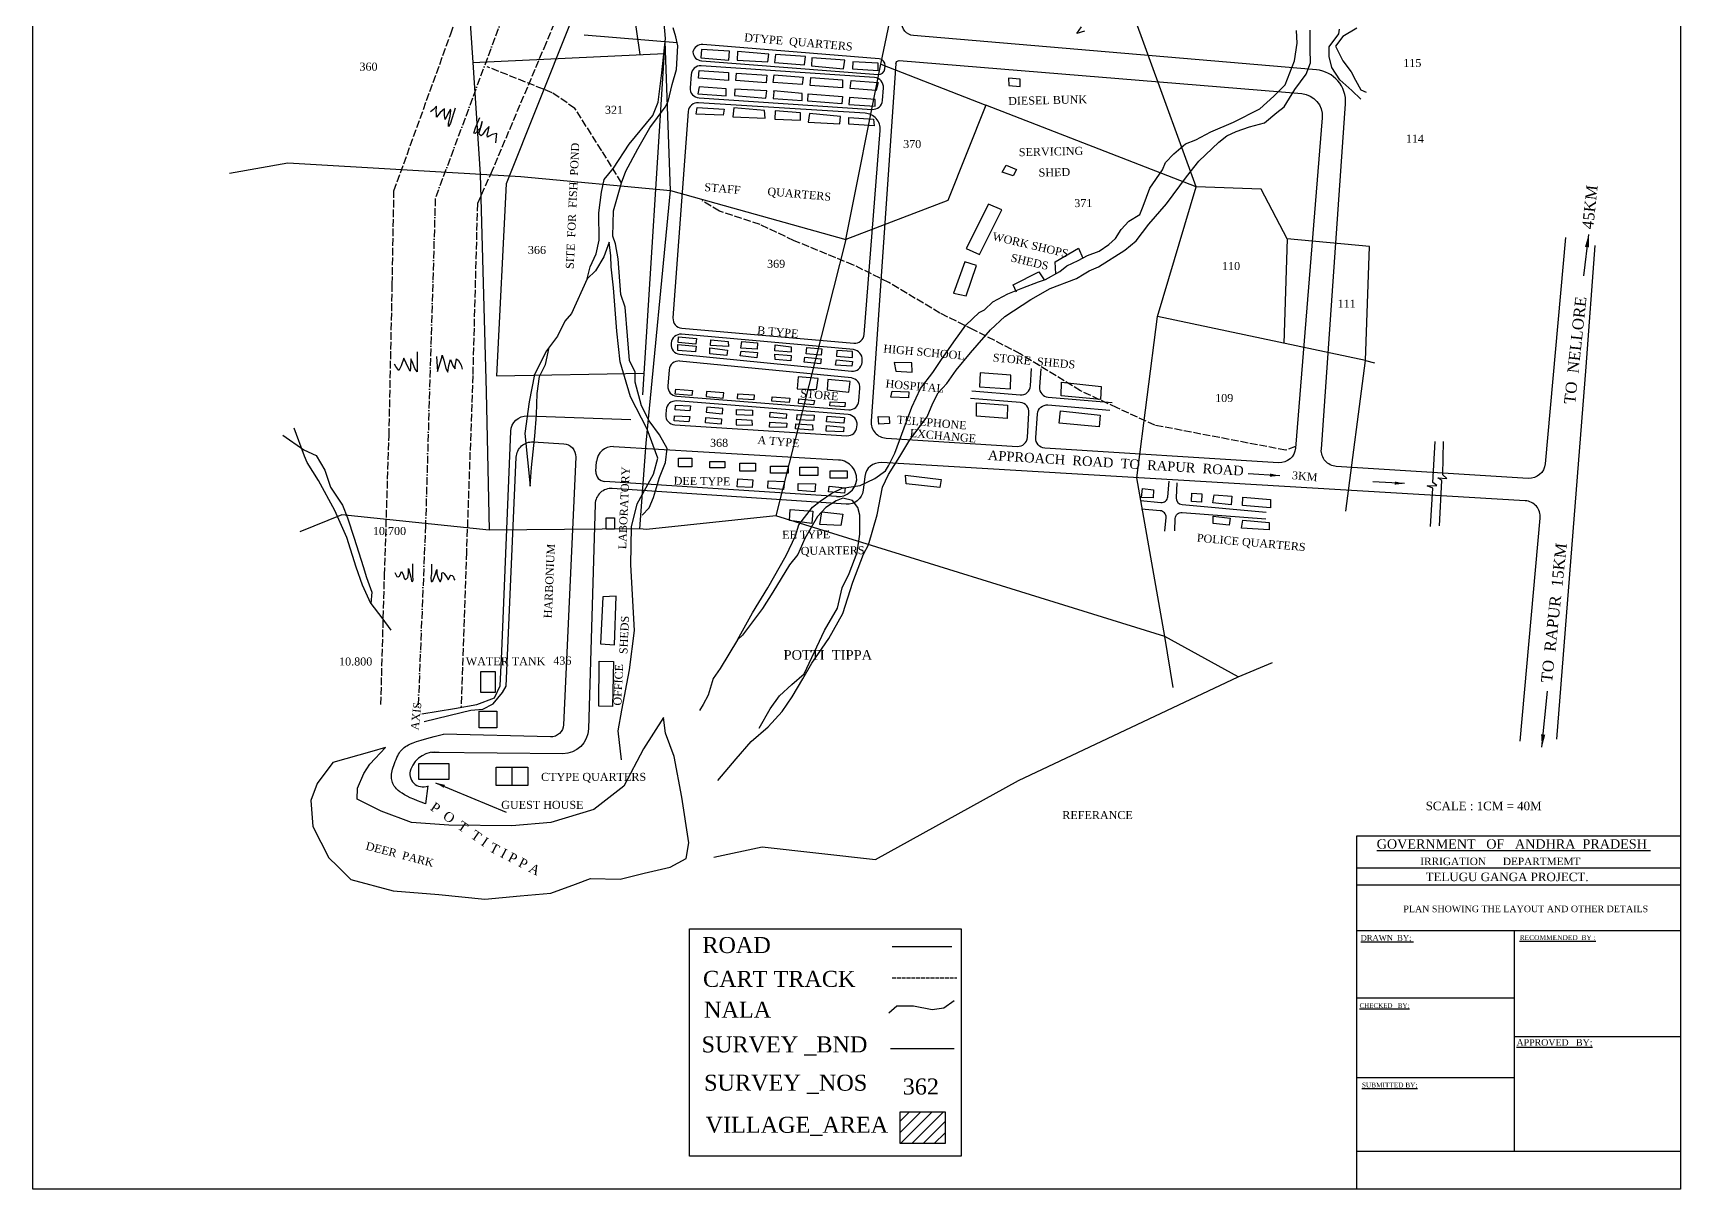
# Model space of a CAD drawing. Header units: millimetres. Extents: x 20 to 535, y 47 to 913.
# Drawn here: x 20 to 535, y 47 to 408 of the extents above; entities that cross this region are included whole.
import ezdxf

# ---------------------------------------------------------------- set-up
doc = ezdxf.new("R2010")
doc.units = ezdxf.units.MM
doc.header["$MEASUREMENT"] = 0
doc.linetypes.add('ACAD_ISO02W100', pattern=[15, 12, -3])
doc.linetypes.add('ACAD_ISO11W100', pattern=[33, 12, -3, 12, -3, 0, -3])
for name, color, linetype in [('CARTTRACK', 30, 'ACAD_ISO02W100'), ('DIM', 5, 'Continuous'), ('DWG.LINE', 10, 'Continuous'), ('HATCH', 2, 'Continuous'), ('NALA', 4, 'Continuous'), ('SURVEY_BND', 7, 'Continuous'), ('SURVEY_NO', 7, 'Continuous'), ('TEXT', 7, 'Continuous'), ('VILLAGE_AREA', 1, 'Continuous')]:
    doc.layers.add(name, color=color, linetype=linetype)
for name, color, linetype, lineweight in [('ROAD', 1, 'Continuous', 25), ('TITLE', 7, 'Continuous', 30), ('VILL_UNIT_AREA', 3, 'ACAD_ISO11W100', 25)]:
    doc.layers.add(name, color=color, linetype=linetype, lineweight=lineweight)
doc.styles.get("Standard").update_dxf_attribs({"font": 'TIMES.TTF', "height": 1.3})
doc.dimstyles.get("Standard").update_dxf_attribs({"dimtxt": 1.3, "dimasz": 1, "dimexe": 0.18, "dimexo": 0.0625, "dimgap": 0.09, "dimtad": 0, "dimtih": 1, "dimtoh": 1, "dimdec": 0, "dimzin": 0, "dimdsep": 46, "dimtxsty": 'Standard', "dimcen": 300, "dimclrd": 5, "dimclre": 5, "dimclrt": 4, "dimadec": 0, "dimazin": 0, "dimtfac": 1, "dimtdec": 0, "dimtofl": 0, "dimtmove": 0, "dimatfit": 3, "dimfxl": 5, "dimfxlon": 1, "dimtolj": 1, "dimtzin": 0, "dimarcsym": 0})

msp = doc.modelspace()

# ---------------------------------------------------------------- hatches: boundary and pattern name
at = {"layer": 'VILLAGE_AREA'}
h = msp.add_hatch(dxfattribs=at)
h.set_pattern_fill('ANSI31', color=256, scale=20, angle=180, style=0)
h.set_pattern_definition([(225, (-1067.9863, -895.1453), (1.767767, -1.767767), [])])
h.paths.add_polyline_path([(291.45, 71.23), (291.45, 61.29), (305.48, 61.29), (305.48, 71.23)])

# ---------------------------------------------------------------- linework, layer by layer
msp.add_lwpolyline([(225.6, 128.33), (310.49, 128.33), (310.49, 57.38), (225.6, 57.38)], close=True)
at = {"layer": 'CARTTRACK', "ltscale": 0.2}
for points in [[(129.17, 198.43), (130.3, 238.86), (131.74, 282.35), (132.73, 329.67), (133.27, 358.88), (150.99, 407.89), (162.6, 440.84), (174.22, 475.31), (184.03, 526.48), (185.11, 576.32), (186.01, 617.5), (185.92, 625.23), (178.64, 665.1), (170.89, 710.55), (164.78, 747.91), (160.73, 775.12), (177, 809.78), (193.11, 839.49), (218.93, 880.42), (218.93, 889.03)], [(263.15, 858.85), (238.98, 831.47), (231.95, 807.91), (222.15, 777.78), (216.25, 758.72), (223.55, 722.91), (230.15, 688.93), (239.12, 642.41), (241.38, 629.47), (238.76, 585.9), (237.51, 550.33), (236.03, 525.05), (235.97, 517.95), (225.81, 492.56), (213.57, 462.3), (196.93, 437.15), (190.27, 427.73), (180.78, 405.06), (163.94, 365.22), (159.33, 354.92), (157.87, 301.19), (155.91, 246.03), (154.19, 197.54)], [(204.32, 361.37), (198.19, 371.42), (189.8, 384.63), (182.74, 389.51), (162.39, 397.64)], [(415, 279.04), (411.92, 277.85), (371.06, 285.65), (359.19, 291.07), (347.82, 296.41), (328.97, 307.96), (314.38, 315.49), (303.87, 320.66), (287.89, 330.27), (276.86, 335.69), (258.29, 343.31), (247.66, 348.34), (234.94, 352.57), (229.52, 355.79)]]:
    msp.add_lwpolyline(points, dxfattribs=at)
at = {"layer": 'CARTTRACK', "ltscale": 0.1}
msp.add_lwpolyline([(288.93, 113.01), (309.12, 113.01)], dxfattribs=at)
at = {"layer": 'DWG.LINE', "ltscale": 0.2}
for points in [[(229.32, 402.99), (229.2, 400.44), (237.9, 399.74), (238.09, 402.47), (229.32, 402.99)], [(240.62, 402.38), (240.5, 399.74), (250.13, 399.18), (250.42, 401.58), (240.62, 402.38)], [(252.5, 401.47), (252.18, 398.95), (261.57, 398.2), (261.81, 400.81), (252.5, 401.47)], [(263.87, 400.44), (263.75, 397.89), (273.71, 397.03), (274.11, 399.69), (263.87, 400.44)], [(276.62, 399.17), (276.5, 396.97), (284.54, 396.44), (284.56, 398.73), (276.62, 399.17)], [(228.63, 391.39), (228.22, 389.16), (237.1, 388.53), (237.1, 390.69), (228.63, 391.39)], [(237.83, 395.81), (237.81, 393.33), (228.43, 394.03), (228.6, 396.44), (237.83, 395.81)], [(249.78, 394.96), (249.6, 392.65), (240.04, 393.33), (240.25, 395.59), (249.78, 394.96)], [(261.08, 394.39), (260.85, 392.09), (251.76, 392.69), (252.09, 395.14), (261.08, 394.39)], [(273.44, 393.57), (273.44, 391.1), (263.27, 391.81), (263.51, 394.24), (273.44, 393.57)], [(276.14, 393.37), (284.61, 392.72), (283.96, 390.21), (275.81, 390.84), (276.14, 393.37)], [(239.79, 390.59), (239.7, 388.66), (249.43, 387.86), (249.75, 390.07), (239.79, 390.59)], [(251.94, 389.83), (251.75, 387.75), (260.8, 387.08), (260.8, 389.26), (251.86, 390.09), (251.94, 389.83)], [(262.71, 389.2), (273.43, 388.32), (273.17, 386.09), (262.54, 386.84), (262.71, 389.2)], [(275.62, 387.99), (275.4, 385.87), (283.59, 385.37), (283.63, 387.45), (275.62, 387.99)], [(227.99, 384.96), (236.39, 384.43), (236.17, 382.51), (227.72, 382.87), (227.99, 384.96)], [(239.45, 384.77), (239.14, 381.95), (249.25, 381.59), (249.06, 383.93), (239.45, 384.77)], [(252.41, 383.83), (252.32, 381.23), (260.33, 380.97), (260.28, 383.28), (252.41, 383.83)], [(263.13, 383.08), (262.72, 380.3), (272.59, 379.82), (272.76, 382.07), (263.13, 383.08)], [(275.44, 381.81), (283.12, 381.23), (283.36, 379.19), (275.44, 379.69), (275.44, 381.81)], [(327.8, 365.59), (326.77, 363.56), (323.31, 364.67), (324.58, 366.89), (327.8, 365.59)], [(316.21, 339), (323.22, 352.92), (319.08, 354.67), (312.01, 340.89), (316.21, 339)], [(340.04, 332.98), (339.83, 336.74), (347.19, 340.93), (348.51, 337.88)], [(312.01, 326.1), (315.3, 335.55), (311.59, 336.66), (308.08, 326.94), (312.01, 326.1)], [(327.82, 327.23), (326.78, 329.5), (334.79, 333.59), (336.43, 331.04)], [(221.98, 310.84), (227.65, 310.31), (227.51, 308.54), (221.93, 309.05), (221.98, 310.84)], [(222.16, 313.24), (227.78, 312.73), (227.57, 310.96), (222.08, 311.5), (222.16, 313.24)], [(231.93, 309.79), (237.47, 309.16), (237.3, 307.49), (232.01, 307.95), (231.93, 309.79)], [(232.3, 312.3), (237.65, 311.82), (237.82, 310.29), (232.12, 310.59), (232.3, 312.3)], [(241.91, 311.78), (246.83, 311.39), (246.77, 309.4), (241.69, 309.77), (241.91, 311.78)], [(252.4, 310.76), (257.4, 310.17), (257.34, 308.52), (252.31, 308.93), (252.4, 310.76)], [(262.29, 309.9), (266.96, 309.49), (266.76, 307.54), (262.06, 307.93), (262.29, 309.9)], [(271.63, 309), (271.49, 307.21), (276.49, 306.86), (276.59, 308.65), (271.63, 309)], [(241.71, 308.77), (246.81, 308.38), (246.62, 306.69), (241.46, 307.31), (241.71, 308.77)], [(252.31, 307.87), (257.36, 307.46), (257.25, 305.79), (252.33, 306.2), (252.31, 307.87)], [(261.65, 306.94), (266.74, 306.39), (266.51, 304.85), (261.39, 305.41), (261.65, 306.94)], [(271.51, 306.06), (276.55, 305.57), (276.28, 304.07), (271.22, 304.38), (271.51, 306.06)], [(290.04, 302.54), (295.16, 302.21), (295.03, 305.2), (289.58, 305.24), (290.04, 302.54)], [(259.25, 297.08), (265.24, 296.81), (265.78, 300.23), (259.52, 300.75), (259.25, 297.08)], [(268.64, 296.7), (275.35, 295.95), (275.78, 299.28), (268.88, 299.97), (268.64, 296.7)], [(316.21, 297.68), (325.96, 297.03), (325.99, 301.27), (316.43, 302.05), (316.21, 297.68)], [(341.88, 299.14), (354.26, 297.74), (354.04, 293.74), (341.73, 294.87), (341.88, 299.14)], [(221.36, 296.9), (226.53, 296.56), (226.35, 294.95), (221.16, 295.38), (221.36, 296.9)], [(230.95, 296.22), (230.84, 294.62), (236.1, 294.07), (236.32, 295.79), (230.95, 296.22)], [(240.66, 295.45), (245.85, 295.11), (245.71, 293.6), (240.56, 293.92), (240.66, 295.45)], [(251.44, 294.55), (256.93, 294.1), (256.71, 292.72), (251.37, 293.13), (251.44, 294.55)], [(259.81, 293.94), (264.65, 293.42), (264.38, 292.07), (259.66, 292.5), (259.81, 293.94)], [(288.9, 296.26), (294.1, 296.09), (294.02, 294.19), (288.48, 294.44), (288.9, 296.26)], [(220.9, 288.64), (225.68, 288.4), (225.39, 286.75), (220.79, 287.07), (220.9, 288.64)], [(221.26, 291.96), (225.9, 291.76), (225.75, 290.2), (221.11, 290.5), (221.26, 291.96)], [(230.85, 289.73), (235.96, 289.23), (236.02, 290.91), (231, 291.33), (230.85, 289.73)], [(240.34, 290.58), (245.31, 290.36), (245.29, 288.7), (240.3, 288.95), (240.34, 290.58)], [(250.78, 289.7), (255.94, 289.26), (255.78, 287.79), (250.76, 288.18), (250.78, 289.7)], [(259.2, 289), (264.59, 288.76), (264.46, 287.16), (259.18, 287.38), (259.2, 289)], [(268.67, 288.48), (274.08, 288.05), (273.88, 286.34), (268.43, 286.67), (268.67, 288.48)], [(269.56, 292.99), (274.28, 292.75), (274.13, 291.43), (269.45, 291.75), (269.56, 292.99)], [(284.55, 288.4), (287.97, 288.31), (288.06, 286.24), (284.76, 286.03), (284.55, 288.4)], [(315.31, 292.64), (325.02, 291.89), (324.87, 287.74), (315.24, 288.49), (315.31, 292.64)], [(341.51, 290.17), (353.91, 288.83), (353.6, 285.15), (341.13, 286.3), (341.51, 290.17)], [(230.69, 288.03), (235.64, 287.64), (235.47, 285.98), (230.6, 286.36), (230.69, 288.03)], [(240.17, 287.41), (240.14, 285.83), (245.26, 285.66), (245.19, 287.19), (240.17, 287.41)], [(250.66, 286.64), (256, 286.3), (255.87, 284.91), (250.56, 285.09), (250.66, 286.64)], [(258.83, 286.12), (264.07, 285.74), (264.17, 284.14), (258.72, 284.49), (258.83, 286.12)], [(268.4, 285.53), (273.85, 285.05), (273.71, 283.55), (268.33, 283.78), (268.4, 285.53)], [(240.71, 268.87), (245.44, 268.58), (245.2, 266.19), (240.52, 266.37), (240.71, 268.87)], [(250.17, 268.31), (255.27, 268.07), (255.01, 265.63), (250.12, 265.95), (250.17, 268.31)], [(293.14, 270.02), (304.27, 268.71), (303.82, 266.21), (293.29, 267.37), (293.14, 270.02)], [(259.58, 267.46), (264.98, 267.4), (264.79, 264.86), (259.56, 265.23), (259.58, 267.46)], [(269.23, 266.61), (274.21, 266.09), (273.99, 264.46), (269.07, 264.83), (269.23, 266.61)], [(367.16, 265.85), (370.6, 265.51), (370.45, 262.96), (366.85, 263.09), (367.16, 265.85)], [(382.58, 264.48), (385.74, 264.27), (385.59, 261.62), (382.5, 261.85), (382.58, 264.48)], [(389.5, 263.93), (395.09, 263.46), (394.91, 260.83), (389.1, 261.41), (389.5, 263.93)], [(398.48, 263.24), (407.2, 262.5), (407.12, 259.87), (398.44, 260.57), (398.48, 263.24)], [(257.04, 259.37), (264.15, 258.82), (263.79, 255.01), (256.89, 255.85), (257.04, 259.37)], [(266.91, 258.57), (273.47, 257.85), (272.89, 254.33), (266.35, 254.65), (266.91, 258.57)], [(389.29, 257.27), (394.51, 256.61), (394.25, 254.47), (389.27, 255), (389.29, 257.27)], [(398.52, 256), (406.71, 255.31), (406.69, 252.96), (398.07, 253.51), (398.52, 256)], [(197.84, 217.33), (202.19, 217.05), (202.7, 232.24), (198.57, 232.07), (197.84, 217.33)], [(197.33, 211.93), (201.85, 211.87), (201.57, 197.81), (197.27, 197.87), (197.33, 211.93)], [(217.51, 194.36), (211.27, 184.53), (205.07, 172.93), (195.73, 165.6), (182.27, 161.55), (170.07, 160.54), (150.41, 160.75), (138.71, 161.61), (129.3, 165.1), (121.75, 168.87), (121.83, 172.28), (123.82, 176.83), (125.67, 179.75), (130.66, 185.01), (126.38, 183.73), (114.13, 180.32), (109.29, 173.7), (107.29, 168.44), (107.93, 160.36), (112.92, 150.55), (115.63, 147.91), (119.83, 143.79), (133.01, 140.23), (147.25, 139.09), (161.67, 137.65), (172.71, 138.65), (182.26, 139.5), (189.95, 142.35), (194.65, 144.06), (203.91, 143.91), (211.49, 145.72), (219.54, 147.64), (224.53, 150.27), (225.45, 155.18), (223.24, 169.52), (220.82, 182.19), (218.12, 189.44), (217.51, 194.36)], [(170.13, 178.8), (170.13, 173.13)]]:
    msp.add_lwpolyline(points, dxfattribs=at)
for points in [[(222.19, 275.34), (226.3, 275.34), (226.3, 272.64), (222.19, 272.64)], [(231.93, 274.37), (236.64, 274.37), (236.64, 272.32), (231.93, 272.32)], [(241.29, 273.83), (246.22, 273.83), (246.22, 271.34), (241.29, 271.34)], [(250.94, 272.91), (256.46, 272.91), (256.46, 270.69), (250.94, 270.69)], [(260.09, 272.53), (265.66, 272.53), (265.66, 269.94), (260.09, 269.94)], [(269.55, 271.45), (274.91, 271.45), (274.91, 269.13), (269.55, 269.13)], [(160.4, 208.76), (164.9, 208.76), (164.9, 202.22), (160.4, 202.22)], [(159.91, 196.3), (165.41, 196.3), (165.41, 191.18), (159.91, 191.18)], [(140.99, 179.97), (150.44, 179.97), (150.44, 174.95), (140.99, 174.95)], [(165.17, 178.8), (175.09, 178.8), (175.09, 173.13), (165.17, 173.13)]]:
    msp.add_lwpolyline(points, close=True, dxfattribs=at)
at = {"layer": 'HATCH', "ltscale": 0.2}
for points in [[(152.43, 384.7), (150.94, 379.97), (150.31, 378.96), (150.31, 379.91), (150.82, 382.24), (151.04, 383.91), (150.97, 384.35), (150.19, 383.12), (149.3, 381.17), (149.3, 381.17), (149.08, 382.4), (149.08, 383.72), (149.08, 384.54), (147.72, 383.38), (146.55, 381.89), (146.55, 382.78), (146.46, 383.85), (146.52, 384.95), (146.52, 385.3), (145.61, 384.29), (144.63, 383.57)], [(165.13, 373.9), (165.33, 375.81), (165.38, 376.74), (165.38, 376.74), (163.95, 376.49), (162.99, 375.93), (162.48, 375.64), (162.37, 376.4), (162.68, 377.39), (163.05, 378.99), (161.89, 377.81), (161.07, 376.54), (160.48, 376.07), (159.95, 376.49), (159.92, 377.11), (160.15, 378.01), (160.54, 379.19), (160.79, 380.54), (160.34, 378.6), (158.66, 376.75), (158.25, 376.94), (158.75, 378.58), (159.79, 381.01), (160.14, 381.83)], [(140.55, 308.57), (140.48, 302.39), (139.82, 303.42), (138.96, 305.53), (138.51, 306.43), (138.47, 303.56), (138.33, 302.6), (137.78, 303.49), (137.06, 305.01), (136.3, 306.63), (135.47, 304.25), (134.81, 302.8), (133.88, 304.01), (133.39, 304.77)], [(146.56, 307.18), (146.87, 302.46), (148.19, 306.8), (148.32, 307.5), (148.81, 305.98), (149.5, 303.39), (150.05, 302.28), (150.4, 304.35), (150.95, 306.18), (151.61, 304.25), (152.4, 303.28), (152.4, 304.15), (152.75, 306.39), (152.75, 306.39), (153.47, 305.91), (154.3, 304.46), (154.58, 303.22)], [(133.54, 239.68), (133.89, 239), (134.15, 238.38), (134.61, 238.32), (134.98, 238.55), (135.13, 238.77), (135.66, 239.94), (135.66, 239.94), (136.13, 239.07), (136.43, 237.85), (136.78, 237.49), (137.15, 237.69), (137.58, 238.12), (137.76, 239.3), (137.76, 240.07), (137.77, 240.9), (138.51, 238.21), (138.73, 236.96), (139.03, 236.87), (139.24, 237.29), (139.2, 238.71), (139.18, 240.55), (139.16, 242.4)], [(144.96, 242.22), (144.99, 239.38), (144.78, 238.05), (144.89, 236.87), (145.05, 236.85), (145.37, 237.1), (145.78, 238.05), (146.23, 239.24), (146.65, 240.63), (146.68, 239.26), (147, 238.2), (147.59, 236.81), (147.8, 236.82), (148.24, 238.03), (148.26, 239.41), (148.29, 239.59), (148.59, 239.71), (148.94, 239.38), (149.87, 238), (150.18, 237.4), (150.39, 237.67), (150.68, 238.41), (151.01, 238.8), (151.42, 238.73), (151.82, 238.26), (151.96, 237.72), (152.25, 237.25)]]:
    msp.add_lwpolyline(points, dxfattribs=at)
at = {"layer": 'NALA', "ltscale": 0.2}
for points in [[(204.31, 181.1), (203.35, 190.21), (204.47, 196.61), (206.87, 209.23), (208.47, 221.54), (207.25, 242.01), (207.47, 253.88), (209.27, 261.15), (214.37, 270.37), (215.73, 275.35), (212.38, 284.44), (207.15, 294.49), (203.9, 305.47), (202.91, 315.02), (201.83, 328.55), (201.14, 335.15), (201.05, 338.62), (200.51, 342.82), (198.82, 338.23), (196.21, 333.93), (193.59, 331.41), (194.56, 335.09), (196.45, 339.15), (197.42, 343.5), (197.32, 352.04), (198.14, 358.42), (198.97, 362.43), (201.87, 366), (206.76, 373.45), (214.17, 382.41), (215.77, 386.62), (216.97, 395.69), (218.13, 406.43), (217.52, 413.62)], [(210.77, 257.57), (213.03, 259.9), (214.4, 263.12), (216.26, 269.35), (218.11, 274.01), (218.66, 278.4), (216.19, 282.63), (213.03, 287.02), (210.56, 291.67), (208.64, 299.14), (208.64, 302.23), (206.86, 305.93), (206.23, 313.59), (205.55, 322.56), (204.18, 326.54), (203.35, 337.62), (202.53, 342.28), (201.64, 344.75), (201.91, 352.63), (204.32, 361.37), (205.69, 365.07), (209.46, 371.99), (213.17, 378.57), (217.98, 384.99), (218.94, 386.77), (220.24, 392.11), (221.55, 396.77), (221.95, 404.2), (221.34, 406.94), (220.51, 409.75)], [(234.46, 174.65), (240.21, 181.44), (244.92, 186.86), (250.21, 191.49), (254.53, 196.26), (257.67, 200.87), (261, 206.42), (263.88, 211.32), (269.12, 219.06), (273.57, 226.83), (276.64, 236.63), (279.98, 245.36), (281.55, 248.3), (284.23, 257.64), (285.87, 266.36), (287.83, 270.28), (291.36, 275.9), (294.5, 281.05), (299.87, 288.29), (301.64, 292.6), (303.27, 295.79), (306.02, 298.67), (308.96, 302.91), (313.4, 308.27), (319.69, 315.44), (324.14, 319.62), (332.25, 324.97), (338.26, 328.37), (346.5, 331.5), (348.98, 332.94), (350.49, 333.85), (353.36, 335.09), (361.67, 340.34), (365.15, 343.23), (369.14, 348.44), (374.64, 354.83), (380.87, 363.25), (384.81, 368.15), (390.96, 374.04), (393.48, 376.1), (396.41, 377.42), (400.63, 378.84), (405.3, 380.08), (409.12, 383.4), (411.45, 385.09), (414.8, 390.58), (418.28, 395.29), (419.7, 398.86), (419.52, 403.16), (419.52, 409.06)], [(240.56, 218.66), (245.31, 227.07), (250.11, 234.9), (255.8, 245.01), (258.73, 251.12), (259.73, 254.59), (264.03, 260.11), (266.46, 261.93), (270.11, 264.41), (273.31, 265.95), (278.9, 266.81), (283.54, 269.01), (286.85, 271.44), (287.79, 272.98), (289.78, 276.96), (292.71, 284.82), (295.09, 291.33), (297.79, 297.18), (301.61, 302.18), (304.1, 305.88), (308.18, 311.67), (311.94, 316.96), (316.15, 320.87), (317.81, 321.69), (320.4, 324.23), (325.04, 326.66), (329.79, 328.59), (334.71, 330.46), (336.86, 331.18), (341.33, 333.72), (343.54, 335.48), (347.02, 337.14), (350, 338.63), (353.65, 340.06), (356.68, 342.1), (358.71, 343.96), (360.48, 346.83), (362.91, 349.36), (366.33, 351.52), (367.33, 354.05), (369.48, 359.68), (373.44, 365.48), (374.34, 367.69), (376.98, 370.46), (380.58, 373.51), (383.84, 374.82), (388.56, 377.32), (395.63, 380.36), (403.84, 384.49), (408.16, 388.42), (411.75, 392), (414.64, 399.51), (415.49, 405.05), (415.24, 408.95)], [(349.05, 408.78), (346.68, 407.99), (348.12, 410.1)], [(435.34, 387.48), (432.54, 390.18), (428.79, 393.52), (426.31, 397.45), (425.49, 400.79), (425.49, 403.85), (428.51, 407.97), (428.69, 409.34)], [(434.18, 409.7), (429.78, 407.05), (427.49, 404.12), (429.78, 399.52), (432.39, 396.09), (433.72, 393.44), (435.38, 390.45), (437.03, 389.72)], [(193.59, 331.41), (188.74, 320.52), (186.68, 318.12), (184.41, 313.47), (180.94, 308.88), (177.13, 301.55), (175.46, 292.98), (174.13, 283.04), (175.81, 266.65), (176.23, 272.45), (177.26, 282.2), (177.77, 288.9), (177.99, 295.59), (178.72, 300.84), (180.56, 304.67), (181.78, 309.99)], [(126.02, 229.99), (123.46, 235.67), (121.4, 241.36), (118.54, 250.57), (114.77, 259.02), (109.65, 268.4), (106.16, 274.06), (105.3, 275.98), (102.1, 284.79)], [(98.49, 282.56), (105.1, 278.01), (108.94, 276.23), (111.65, 271.61), (113.42, 266.29), (117.19, 260.67), (118.76, 256.69), (120.83, 250.34), (123.6, 241.53), (124.67, 238.09), (126.38, 233.54), (126.02, 229.99), (129.51, 225.51), (132.28, 221.61)], [(247.34, 190.99), (250.77, 197.06), (253.72, 201.16), (257.56, 204.68), (261.4, 208), (267.81, 221.55), (271.83, 228.48), (273.36, 234.91), (275.52, 239.3), (278, 245.88), (278.82, 251.61), (278.82, 257.56), (278.23, 259.99), (276.54, 262.18), (273.48, 262.85), (271.44, 262.03), (268.22, 259.99), (265.59, 257.16), (261.62, 250.32), (259.46, 245.3), (256.83, 242.09), (251.68, 233.55), (248.46, 228.45), (242.21, 220.12), (240.56, 218.66), (235.14, 209.63), (232.98, 206.53), (231.48, 201.37), (229.83, 198.43), (228.7, 196.51)]]:
    msp.add_lwpolyline(points, dxfattribs=at)
at = {"layer": 'NALA'}
msp.add_lwpolyline([(287.89, 102.06), (290.38, 104.27), (295.64, 104.27), (295.64, 104.27), (301.45, 103.16), (301.45, 103.16), (305.04, 103.71), (308.36, 105.92)], dxfattribs=at)
at = {"layer": 'ROAD', "ltscale": 0.2}
for p, q in [((283.41, 394.24), (229.29, 397.94)), ((226.09, 395.17), (225.79, 391.1)), ((280.49, 383.14), (228.41, 386.42)), ((228.58, 387.88), (282.7, 384.33)), ((285.89, 387.09), (286.19, 391.01)), ((225.23, 383.65), (220.43, 319.18)), ((280.19, 314.03), (285.16, 377.76)), ((223.16, 315.97), (276.94, 311.28)), ((276.18, 300.43), (222.51, 305.72)), ((219.23, 302.96), (218.85, 297.9)), ((221.61, 294.69), (275.35, 290.5)), ((278.57, 293.26), (278.88, 297.21)), ((201.87, 278.97), (272.21, 274.8)), ((196.37, 271.25), (196.58, 274.32)), ((271.53, 263.35), (199.17, 268.05)), ((277.81, 268.06), (277.88, 268.59))]:
    msp.add_line(p, q, dxfattribs=at)
for points in [[(499.33, 344.29), (492.97, 273.6, -0.406258), (487.67, 269.06), (427.71, 272.81, -0.416445), (423.04, 278.15), (430.61, 386.01, 0.409872), (421.49, 396.68), (295.6, 407.4, -0.407137), (291.95, 411.63), (293.19, 432.03, 0.40532), (288.65, 437.32), (223.21, 443.3)], [(229.41, 399.48), (284.51, 395.19, 0.414167), (286.66, 397.03), (286.73, 397.93, 0.413093), (284.9, 400.08), (229.82, 404.58)], [(290.08, 398.64), (282.35, 286.96, 0.416146), (287.03, 281.62), (328.05, 279.05, 0.415149), (331.24, 281.87), (331.69, 289.57, 0.406901), (328.95, 292.73), (313.37, 294.05)], [(290.08, 398.64, -0.417897), (291.16, 399.56), (416.9, 389.27, -0.413948), (423.31, 381.73), (414.96, 278.53, -0.40888), (409.66, 273.94), (336.64, 278.51, -0.416443), (333.83, 281.72), (334.36, 289.22, -0.418388), (337.61, 292), (356.93, 290.37)], [(276.22, 302.52, 0.420424), (279.51, 305.28), (279.57, 306.05, 0.410894), (276.84, 309.27), (223.11, 314.07, 0.418581), (219.85, 311.31), (219.83, 311.06, 0.406998), (222.52, 307.86), (276.22, 302.52)], [(313.78, 296.37), (328.95, 295.13, 0.420892), (332.19, 297.94), (332.51, 303.35)], [(335.34, 303.23), (334.95, 297.61, 0.410719), (337.7, 294.41), (357.7, 292.76)], [(141.96, 195.53), (152.2, 197.2), (159.16, 198.38), (164.63, 200.47), (166.43, 204.29), (166.93, 215), (169.76, 283.77, -0.412399), (174.93, 288.56), (207.31, 287.43)], [(218.19, 288.97, 0.417669), (220.99, 285.75), (274.76, 282.39, 0.409732), (277.94, 285.15), (277.98, 285.75, 0.413796), (275.23, 288.97), (221.53, 293.24, 0.415669), (218.3, 290.47), (218.19, 288.97)], [(168.32, 204.12), (171.47, 275.69, -0.418708), (176.76, 280.46), (186.29, 279.89, -0.410162), (190.05, 275.72), (186.25, 192.12, -0.408524), (182.15, 188.3), (148.71, 189.17)], [(485.17, 186.92), (491.44, 256.64, 0.423183), (486.76, 262.08), (285.63, 274, 0.395184), (280.37, 269.63), (279.83, 265.33, -0.397524), (274.53, 260.96), (201.47, 265.89, 0.425343), (196.13, 261.04), (194.06, 190.81, -0.408411), (185.99, 183.05), (144.94, 183.44)], [(366.56, 262.1), (372.89, 261.51, 0.416708), (375.07, 263.34), (375.48, 268.15)], [(377.9, 267.64), (377.68, 262.98, 0.400616), (379.5, 260.9), (405.78, 258.46)], [(374.16, 252.52), (374.52, 256.81, 0.415837), (372.68, 258.97), (366.87, 259.43)], [(377.21, 252.71), (377.39, 256.53, -0.423794), (379.54, 258.43), (405.73, 256.37)]]:
    msp.add_lwpolyline(points, format="xyb", dxfattribs=at)
for points in [[(192.73, 407.62), (221.72, 405.25)], [(211.01, 295.14), (218.03, 405.55)], [(325.41, 391.8), (328.89, 391.47), (328.92, 393.8), (325.32, 394.11), (325.41, 391.8)], [(496.65, 187.56), (505.81, 303.94), (508.62, 341.82)], [(457.17, 253.98), (457.88, 266), (456.12, 266.68), (459.17, 266.79), (457.88, 267.72), (458.63, 280.56)], [(459.96, 254.25), (460.74, 268.41), (459.44, 269.19), (462.2, 268.99), (461.05, 270.12), (461.2, 280.62)], [(142.66, 193.07), (154.26, 195.9), (157.26, 196.7), (161.03, 197.01), (164.22, 198.6), (167.19, 202.14), (168.32, 204.12)], [(143.12, 167.39), (141.8, 167.87), (140.57, 168.35), (139.42, 168.84), (138.37, 169.31), (137.41, 169.79), (136.55, 170.25), (135.79, 170.71), (135.12, 171.16), (134.56, 171.6), (134.08, 172.03), (133.69, 172.46), (133.37, 172.87), (133.12, 173.29), (132.92, 173.7), (132.76, 174.11), (132.65, 174.52), (132.56, 174.93), (132.5, 175.34), (132.47, 175.77), (132.48, 176.21), (132.51, 176.67), (132.58, 177.16), (132.68, 177.67), (132.81, 178.22), (132.98, 178.8), (133.18, 179.41), (133.4, 180.03), (133.65, 180.65), (133.9, 181.26), (134.17, 181.85), (134.44, 182.4), (134.71, 182.9), (134.98, 183.35), (135.25, 183.74), (135.52, 184.1), (135.81, 184.42), (136.13, 184.71), (136.48, 184.99), (136.86, 185.26), (137.29, 185.53), (137.78, 185.82), (138.4, 186.13), (139.22, 186.47), (140.3, 186.86), (141.72, 187.31), (143.54, 187.84), (145.85, 188.45), (148.71, 189.17)], [(143.85, 172.97), (143.12, 167.39)]]:
    msp.add_lwpolyline(points, dxfattribs=at)
msp.add_lwpolyline([(199.55, 256.76), (202.18, 256.76), (202.18, 253.21), (199.55, 253.21)], close=True, dxfattribs=at)
at = {"layer": 'ROAD', "ltscale": 0.01}
msp.add_lwpolyline([(288.98, 122.86), (307.54, 122.86)], dxfattribs=at)
at = {"layer": 'ROAD', "ltscale": 0.2}
for centre, radius, start, end in [((229.58, 401.59), 3, 85.3211, 167.2774), ((229.64, 402.47), 3, 184.2089, 265.5495), ((229.08, 394.95), 3, 86.0847, 175.7432), ((283.2, 391.25), 3, 355.5403, 86.0847), ((228.22, 383.42), 3, 86.3986, 175.7432), ((228.78, 390.88), 3, 175.7432, 266.2452), ((282.9, 387.33), 3, 266.2452, 355.5403), ((280.18, 378.15), 5, 355.5403, 86.3986), ((223.43, 318.95), 3, 175.7432, 265.0188), ((277.2, 314.27), 3, 265.0188, 355.5403), ((222.22, 302.74), 3, 84.3657, 175.7432), ((275.89, 297.44), 3, 355.5403, 84.3657), ((221.84, 297.68), 3, 175.7432, 265.5467), ((275.58, 293.49), 3, 265.5467, 355.5403), ((201.57, 273.98), 5, 86.6068, 176.0622), ((271.86, 268.81), 6, 352.8594, 86.6068), ((199.36, 271.04), 3, 176.0622, 266.2834), ((271.92, 269.34), 6, 266.2834, 352.8594), ((146.1, 175.43), 8.09, 80.6489, 159.8267), ((142.36, 176.79), 4.11, 159.597, 291.3497)]:
    msp.add_arc(centre, radius, start, end, dxfattribs=at)
at = {"layer": 'SURVEY_BND', "ltscale": 0.2}
for points in [[(383.96, 360.1), (353.68, 443.08), (330.11, 458.2), (296.39, 452.2), (293.99, 439.78)], [(285.41, 398.48), (293.99, 439.78)], [(210.23, 401.46), (205.93, 430.99)], [(156.14, 425.06), (157.91, 398.96), (217.8, 401.82)], [(217.65, 412.12), (188.32, 411.1), (168.28, 361.04), (165.34, 301.04), (211.45, 301.97)], [(210.05, 253.25), (212.11, 280.02), (219.64, 358.98), (218.03, 405.55)], [(157.91, 398.96), (160.18, 364.08)], [(383.96, 360.1), (318.19, 385.69), (306.34, 355.88), (274.5, 343.69), (285.41, 398.48), (318.19, 385.69)], [(81.89, 364.41), (100.09, 367.64), (172.95, 363.32), (219.64, 358.98), (274.5, 343.69)], [(160.18, 364.08), (162.05, 296.06), (163.06, 252.92)], [(233.18, 150.72), (248.3, 153.96), (283.77, 150.03), (328.42, 174.7), (397.03, 207.02), (374.12, 219.71), (365.36, 269.27), (371.87, 319.61), (383.96, 360.1)], [(412.32, 343.89), (404.23, 359.35), (383.96, 360.1)], [(274.5, 343.69), (262.94, 298.1), (252.61, 257.36)], [(436.85, 305.83), (438.04, 341.44), (412.32, 343.89), (411.37, 311.24)], [(430.67, 258.82), (436.85, 305.83), (371.87, 319.61)], [(436.85, 305.83), (439.7, 305.1)], [(376.77, 203.71), (374.12, 219.71), (252.61, 257.36), (212.16, 253.05), (210.05, 253.25), (163.06, 252.92), (116.92, 257.68), (103.88, 252.35)], [(397.03, 207.02), (407.82, 211.51)]]:
    msp.add_lwpolyline(points, dxfattribs=at)
at = {"layer": 'SURVEY_BND'}
msp.add_lwpolyline([(288.38, 90.94), (308.29, 90.94)], dxfattribs=at)
at = {"layer": 'TITLE', "lineweight": 30}
for p, q in [((434.17, 47.07), (434.17, 157.37)), ((434.34, 147.36), (535.43, 147.36)), ((434.17, 142.06), (535.26, 142.06)), ((434.17, 127.82), (535.26, 127.82)), ((434.17, 58.92), (535.26, 58.92))]:
    msp.add_line(p, q, dxfattribs=at)
at = {"layer": 'TITLE'}
for p, q in [((535.26, 157.37), (535.26, 47.07)), ((434.17, 106.76), (483.34, 106.76)), ((434.17, 81.96), (483.34, 81.96)), ((535.26, 47.07), (434.17, 47.07))]:
    msp.add_line(p, q, dxfattribs=at)
at = {"layer": 'TITLE', "ltscale": 0.2}
msp.add_lwpolyline([(20.46, 913.32), (535.26, 913.32), (535.26, 47.07), (20.46, 47.07)], close=True, dxfattribs=at)
at = {"layer": 'TITLE', "lineweight": 30}
for points in [[(434.17, 157.37), (535.26, 157.37)], [(483.34, 127.82), (483.34, 58.92)]]:
    msp.add_lwpolyline(points, dxfattribs=at)
at = {"layer": 'TITLE'}
msp.add_lwpolyline([(483.34, 94.74), (535.26, 94.74)], dxfattribs=at)
at = {"layer": 'VILL_UNIT_AREA', "ltscale": 0.2}
msp.add_lwpolyline([(239.75, 887.34), (241.58, 866.22), (216.76, 830.24), (202.5, 796.16), (188.67, 762.4), (196, 725.84), (215.09, 632.64), (216.42, 623.62), (212.96, 563.63), (209.62, 521.96), (192.68, 467.96), (172.84, 428.33), (146.17, 356.51), (143.11, 254.31), (140.8, 197.46)], dxfattribs=at)
at = {"layer": 'VILLAGE_AREA'}
msp.add_lwpolyline([(291.45, 71.23), (305.48, 71.23), (305.48, 61.29), (291.45, 61.29)], close=True, dxfattribs=at)

# ---------------------------------------------------------------- texts
msp.add_text('REFERANCE', height=2.5).set_placement((342.1, 162.64))
at = {"layer": 'CARTTRACK'}
msp.add_text('CART TRACK', height=5, dxfattribs=at).set_placement((229.83, 110.22))
at = {"layer": 'NALA'}
msp.add_text('NALA', height=5, dxfattribs=at).set_placement((230.15, 100.59))
at = {"layer": 'ROAD'}
msp.add_text('ROAD', height=5, dxfattribs=at).set_placement((229.62, 120.79))
at = {"layer": 'SURVEY_NO'}
for s, height, p in [('360', 2.5, (122.47, 396.43)), ('115', 2.5, (448.64, 397.58)), ('321', 2.5, (199.19, 382.94)), ('114', 2.5, (449.44, 373.94)), ('370', 2.5, (292.36, 372.24)), ('371', 2.5, (345.83, 353.8)), ('366', 2.5, (175.11, 339.16)), ('369', 2.5, (249.84, 334.83)), ('110', 2.5, (392, 334.15)), ('111', 2.5, (428.09, 322.38)), ('109', 2.5, (389.86, 292.91)), ('368', 2.5, (232.02, 278.91)), ('436', 2.5, (183.04, 210.9)), ('362', 5, (292.23, 76.6))]:
    msp.add_text(s, height=height, dxfattribs=at).set_placement(p)
at = {"layer": 'TEXT'}
for s, height, rotation, p in [('DTYPE  QUARTERS', 2.5, 354.9927, (242.62, 405.61)), ('DIESEL BUNK', 2.5, 1.3256, (325.21, 385.67)), ('SITE  FOR  FISH  POND', 2.5, 87.4436, (189.42, 334.43)), ('SERVICING', 2.5, 1.3256, (328.54, 369.68)), ('SHED', 2.5, 1.3256, (334.72, 363.32)), ('STAFF', 2.5, 354.9927, (230.15, 358.84)), ('45KM', 3.5, 83.8776, (507.94, 346.76)), ('QUARTERS', 2.5, 354.9927, (249.87, 357.49)), ('WORK SHOPS', 2.5, 346.7262, (320.07, 343.56)), ('SHEDS', 2.5, 346.7262, (325.82, 336.88)), ('TO  NELLORE', 3.5, 83.8776, (502.32, 292.11)), ('B TYPE', 2.5, 354.9927, (246.66, 314.12)), ('HIGH SCHOOL', 2.5, 354.9927, (286.1, 308.37)), ('STORE  SHEDS', 2.5, 354.9927, (320.31, 305.59)), ('HOSPITAL', 2.5, 354.9927, (286.78, 297.44)), ('STORE', 2.5, 354.9927, (260.11, 294.42)), ('TELEPHONE', 2.5, 354.9927, (290.34, 286.21)), ('EXCHANGE', 2.5, 354.9927, (294.35, 282.04)), ('A TYPE', 2.5, 354.9927, (246.77, 279.91)), ('APPROACH  ROAD  TO  RAPUR  ROAD', 3, 356.4598, (318.77, 274.85)), ('LABORATORY', 2.5, 87.4436, (205.8, 246.89)), ('DEE TYPE', 2.5, 359.334, (220.65, 267.06)), ('3KM', 2.5, 354.9927, (413.78, 268.83)), ('EE TYPE', 2.5, 0.7468, (254.57, 250.17)), ('HARBONIUM', 2.5, 87.4436, (182.55, 225.3)), ('QUARTERS', 2.5, 0.7468, (260.38, 245.14)), ('POLICE QUARTERS', 2.5, 354.9927, (384.05, 249.3)), ('TO  RAPUR  15KM', 3.5, 83.8776, (495.11, 205.14)), ('SHEDS', 2.5, 87.4436, (206.18, 214.13)), ('OFFICE', 2.5, 87.4436, (204.3, 198.03)), ('AXIS', 2.5, 83.9841, (140.94, 190.29)), ('P  O  T  T I ', 3, 325.3873, (144.34, 165.68)), ('DEER  PARK', 2.5, 345.319, (124.23, 153.17)), ('T I P P A', 3, 332.6486, (162.77, 152.74))]:
    msp.add_text(s, height=height, rotation=rotation, dxfattribs=at).set_placement(p)
for s, height, p in [('10.700', 2.5, (126.67, 251.37)), ('10.800', 2.5, (116.11, 210.61)), ('WATER TANK', 2.5, (155.7, 210.7)), ('POTTI  TIPPA', 3, (254.98, 212.42)), ('CTYPE QUARTERS', 2.5, (179.23, 174.57)), ('GUEST HOUSE', 2.5, (166.78, 165.83)), ('SURVEY _BND', 5, (229.38, 89.75)), ('SURVEY _NOS', 5, (230.17, 77.79))]:
    msp.add_text(s, height=height, dxfattribs=at).set_placement(p)
at = {"layer": 'TITLE'}
for s, height, p in [('SCALE : 1CM = 40M', 2.6783, (455.63, 165.4)), ('IRRIGATION      DEPARTMEMT ', 2.3282, (453.98, 148.26)), ('TELUGU GANGA PROJECT.', 2.6783, (455.63, 143.24)), ('PLAN SHOWING THE LAYOUT AND OTHER DETAILS', 2.0623, (448.67, 133.55)), ('%%UDRAWN  BY; ', 1.7685, (435.33, 124.64)), ('%%URECOMMENDED  BY :', 1.5177, (485.01, 124.85)), ('%%UCHECKED   BY;', 1.4284, (434.97, 103.66)), ('%%UAPPROVED   BY;', 2.0406, (484.04, 91.83)), ('%%USUBMITTED BY;', 1.4875, (435.72, 78.81))]:
    msp.add_text(s, height=height, dxfattribs=at).set_placement(p)
at = {"layer": 'TITLE', "lineweight": 30}
msp.add_text('%%UGOVERNMENT   OF   ANDHRA  PRADESH ', height=2.9248, dxfattribs=at).set_placement((440.34, 153.4))
at = {"layer": 'VILLAGE_AREA'}
msp.add_text('VILLAGE_AREA', height=5, dxfattribs=at).set_placement((230.63, 64.64))

# ---------------------------------------------------------------- leaders
at = {"layer": 'DIM', "color": 4, "ltscale": 0.2}
for points, override in [([(506.57, 345.29), (504.94, 332.34)], {"dimasz": 4}), ([(410.02, 269.9), (400.18, 270.45)], {"dimasz": 3, "dimgap": 0.09, "dimtad": 0}), ([(448.99, 267.43), (439.15, 267.97)], {"dimasz": 3, "dimgap": 0.09, "dimtad": 0}), ([(491.96, 185.05), (493.69, 202.55)], {"dimasz": 4}), ([(146.25, 174), (168.3, 164.84)], {"dimasz": 3})]:
    msp.add_leader(points, dimstyle='Standard', override=override, dxfattribs=at)

doc.saveas('drawing.dxf')
